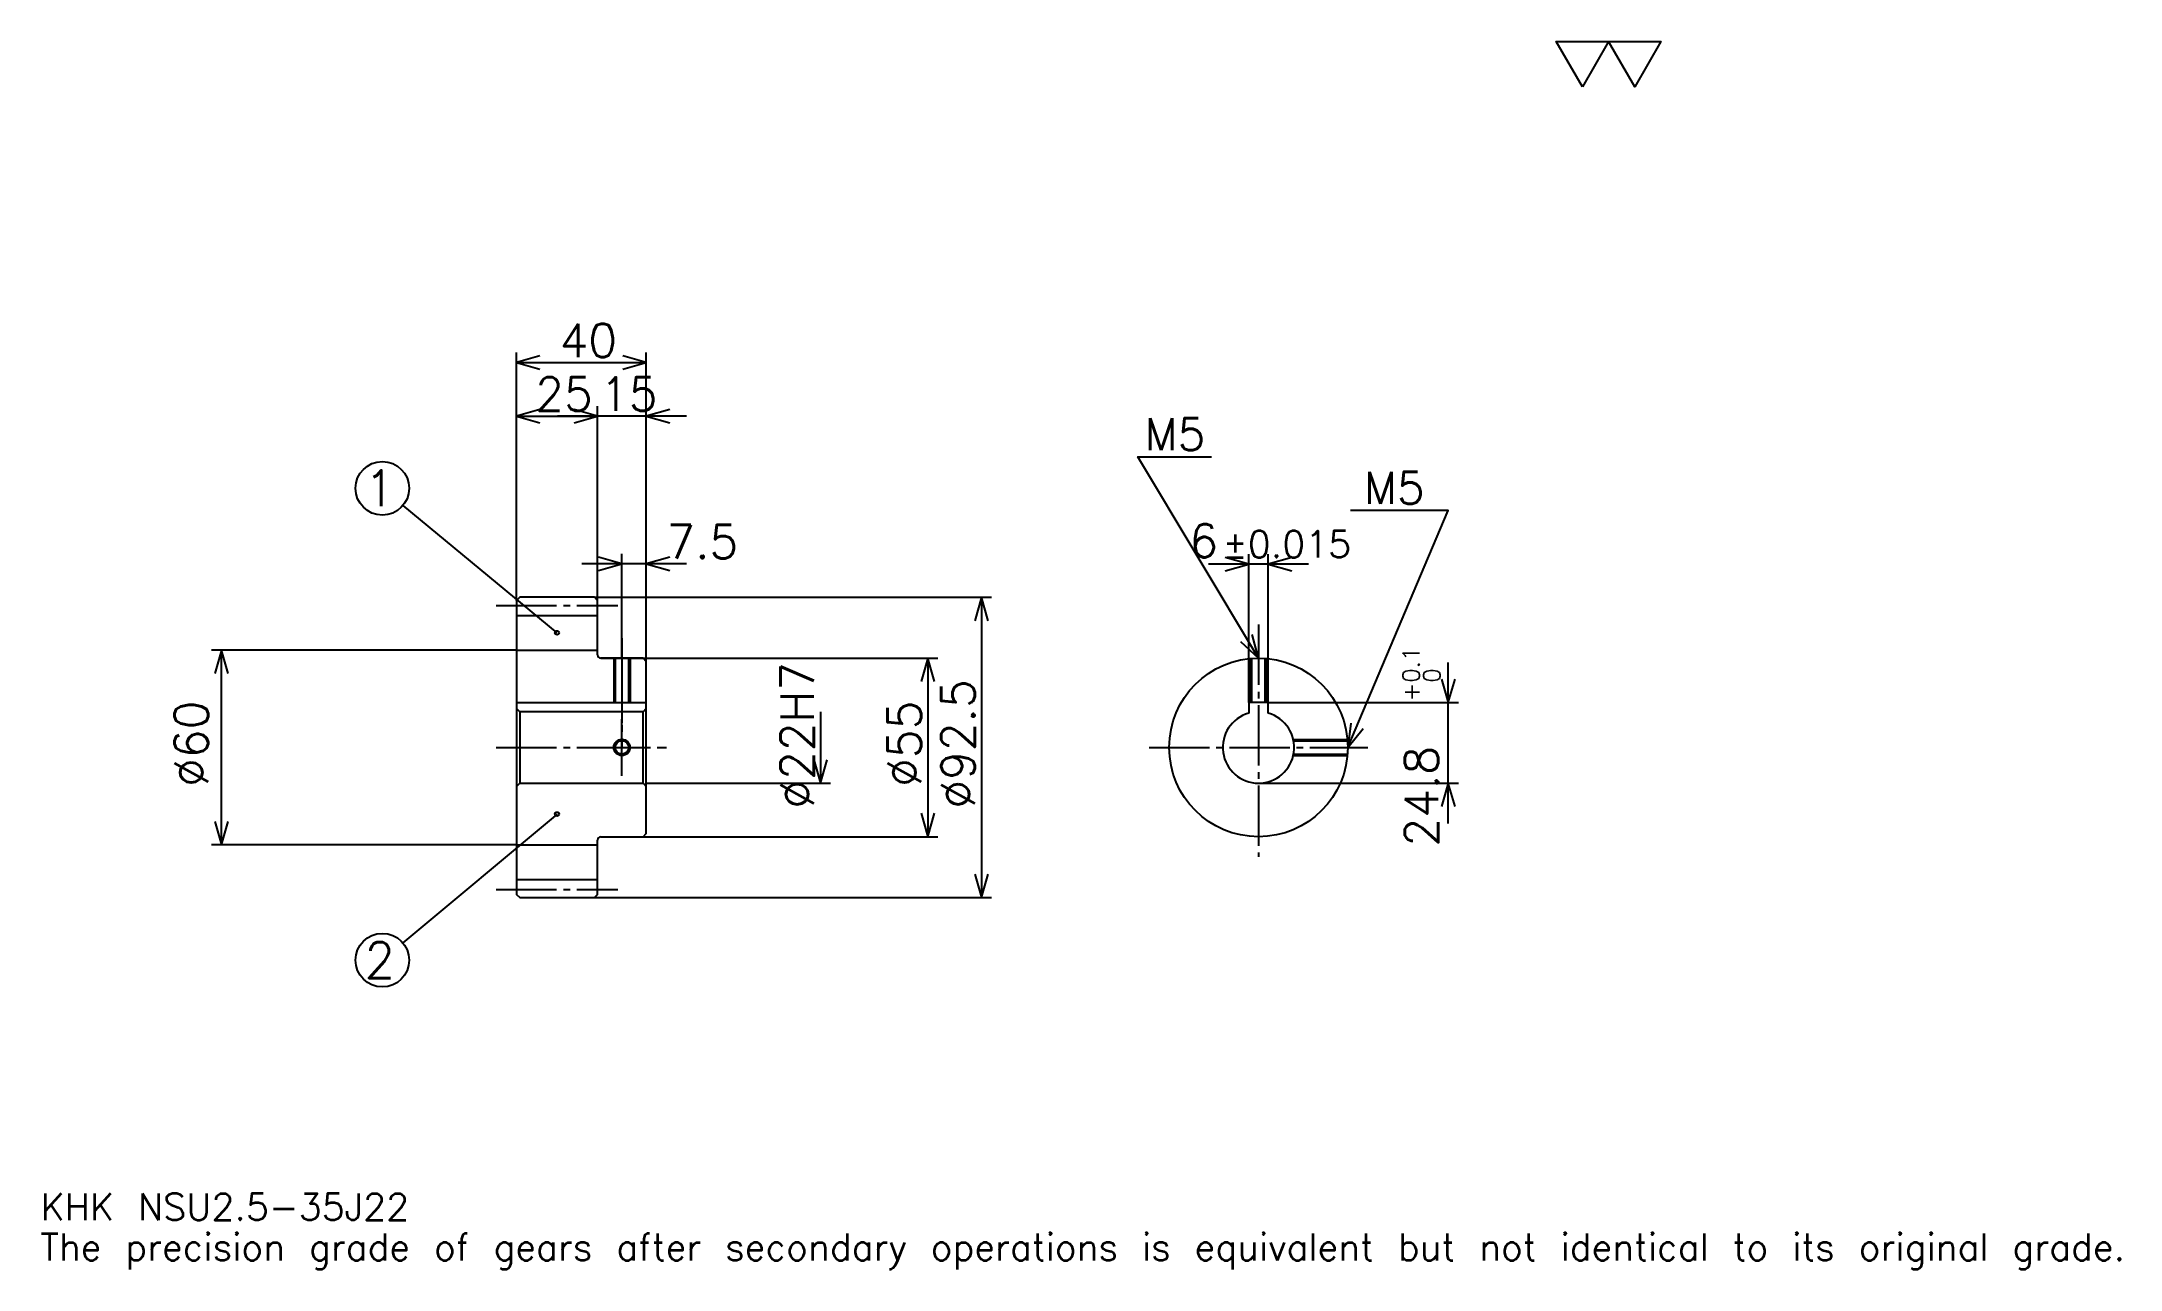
# Model space of a CAD drawing. Extents: x 21 to 661, y 8 to 386.
import ezdxf

# ---------------------------------------------------------------- set-up
doc = ezdxf.new("R2010")
doc.units = 0
doc.linetypes.add('DASHDOT', pattern=[24.782608, 18.586957, -2.065217, 2.065217, -2.065217])
doc.layers.get('0').update_dxf_attribs({"linetype": 'CONTINUOUS'})
doc.layers.add('DASHDOT', color=6, linetype='DASHDOT')
doc.styles.add('KANJI', font='TXT', dxfattribs={"bigfont": 'BIGFONT'})

msp = doc.modelspace()

# ---------------------------------------------------------------- linework, layer by layer
at = {"color": 5}
for p, q in [((167.282593, 214.565216), (167.282593, 289.945648)), ((207.282593, 214.565216), (207.282593, 289.945648)), ((167.282593, 286.847839), (207.282593, 286.847839)), ((167.282593, 270.32608), (192.282593, 270.32608)), ((219.673889, 270.32608), (179.891296, 270.32608)), ((192.282593, 214.565216), (192.282593, 273.423889)), ((179.782593, 203.627716), (132.344452, 242.855225)), ((219.673889, 224.891296), (187.391296, 224.891296)), ((199.782593, 214.565216), (199.782593, 227.989136)), ((411.260864, 224.728256), (380.478241, 224.728256)), ((392.869568, 182.115219), (392.869568, 227.82608)), ((398.869568, 182.115219), (398.869568, 227.82608)), ((167.282593, 213.565216), (167.282593, 214.565216)), ((191.282593, 214.565216), (207.282593, 214.565216)), ((192.282593, 213.565216), (192.282593, 214.565216)), ((199.782593, 195.815216), (199.782593, 214.565216)), ((199.782593, 195.815216), (199.782593, 214.565216)), ((207.282593, 214.565216), (313.641296, 214.565216)), ((207.282593, 194.815216), (207.282593, 214.565216)), ((310.543457, 214.565216), (310.543457, 122.065216)), ((167.282593, 198.315216), (73.315201, 198.315216)), ((76.413025, 138.315216), (76.413025, 198.315216)), ((193.282593, 195.815216), (207.282593, 195.815216)), ((207.282593, 195.815216), (297.119568, 195.815216)), ((294.021729, 195.815216), (294.021729, 140.815216)), ((454.347809, 144.92392), (454.347809, 194.506516)), ((260.978241, 179.315216), (260.978241, 157.315216)), ((398.869568, 182.115219), (457.445648, 182.115219)), ((207.282593, 157.315216), (264.07605, 157.315216)), ((395.869568, 157.315216), (457.445648, 157.315216)), ((179.782593, 147.815216), (132.314713, 108.110977)), ((167.282593, 138.315216), (73.315201, 138.315216)), ((193.282593, 140.815216), (207.282593, 140.815216)), ((207.282593, 140.815216), (297.119568, 140.815216)), ((191.282593, 122.065216), (207.282593, 122.065216)), ((207.282593, 122.065216), (313.641296, 122.065216))]:
    msp.add_line(p, q, dxfattribs=at)
at = {"color": 4}
for p, q in [((167.282593, 208.940216), (192.282593, 208.940216)), ((167.282593, 198.315216), (192.282593, 198.315216)), ((167.282593, 182.115219), (207.282593, 182.115219)), ((168.282593, 179.315216), (168.282593, 157.315216)), ((206.282593, 179.315216), (207.282593, 180.315216)), ((206.282593, 157.315216), (207.282593, 156.315216)), ((167.282593, 138.315216), (192.282593, 138.315216)), ((167.282593, 127.690216), (192.282593, 127.690216))]:
    msp.add_line(p, q, dxfattribs=at)
at = {"color": 7}
msp.add_lwpolyline([(495.652161, 371.739136), (487.597809, 385.700012), (519.815186, 385.700012), (511.760864, 371.739136), (503.706512, 385.700012), (495.652161, 371.739136)], dxfattribs=at)
at = {"color": 5}
for points in [[(174.510849, 288.913025), (167.282593, 286.847839), (174.510849, 284.782593)], [(200.054337, 284.782593), (207.282593, 286.847839), (200.054337, 288.913025)], [(174.510849, 272.391296), (167.282593, 270.32608), (174.510849, 268.260864)], [(185.054337, 268.260864), (192.282593, 270.32608), (185.054337, 272.391296)], [(185.054337, 268.260864), (192.282593, 270.32608), (185.054337, 272.391296)], [(214.510849, 272.391296), (207.282593, 270.32608), (214.510849, 268.260864)], [(395.869568, 195.815216), (358.695618, 257.771729), (381.413025, 257.771729)], [(423.369537, 168.315216), (454.347809, 241.25), (424.195648, 241.25)], [(192.554337, 222.82608), (199.782593, 224.891296), (192.554337, 226.956512)], [(214.510849, 226.956512), (207.282593, 224.891296), (214.510849, 222.82608)], [(385.641296, 222.66304), (392.869568, 224.728256), (385.641296, 226.793472)], [(406.097809, 226.793472), (398.869568, 224.728256), (406.097809, 222.66304)], [(312.608673, 207.33696), (310.543457, 214.565216), (308.478241, 207.33696)], [(390.37973, 200.950851), (395.869568, 195.815216), (393.92157, 203.075943)], [(78.478241, 191.08696), (76.413025, 198.315216), (74.347809, 191.08696)], [(296.086945, 188.58696), (294.021729, 195.815216), (291.956512, 188.58696)], [(452.282593, 189.343475), (454.347809, 182.115219), (456.413025, 189.343475)], [(424.294464, 175.775604), (423.369537, 168.315216), (428.096191, 174.160858)], [(258.913025, 164.543472), (260.978241, 157.315216), (263.043457, 164.543472)], [(456.413025, 150.08696), (454.347809, 157.315216), (452.282593, 150.08696)], [(291.956512, 148.043472), (294.021729, 140.815216), (296.086945, 148.043472)], [(74.347809, 145.543472), (76.413025, 138.315216), (78.478241, 145.543472)], [(308.478241, 129.293472), (310.543457, 122.065216), (312.608673, 129.293472)]]:
    msp.add_lwpolyline(points, dxfattribs=at)
at = {"color": 4}
for points in [[(192.282593, 196.815216), (192.282593, 213.565216), (191.282593, 214.565216), (168.282593, 214.565216), (167.282593, 213.565216), (167.282593, 156.315216)], [(193.282593, 140.815216), (206.282593, 140.815216), (207.282593, 141.815216), (207.282593, 194.815216), (206.282593, 195.815216), (193.282593, 195.815216)], [(197.282593, 195.815216), (197.282593, 182.115219)], [(197.71759, 195.815216), (197.71759, 182.115219)], [(201.847595, 195.815216), (201.847595, 182.115219)], [(202.282593, 195.815216), (202.282593, 182.115219)], [(393.369568, 182.115219), (393.369568, 195.70134)], [(393.804565, 182.115219), (393.804565, 195.737579)], [(397.93457, 182.115219), (397.93457, 195.737579)], [(398.369568, 182.115219), (398.369568, 195.70134)], [(167.282593, 156.315216), (168.282593, 157.315216), (206.282593, 157.315216), (206.282593, 179.315216), (168.282593, 179.315216), (167.282593, 180.315216)], [(398.869568, 178.898224), (398.869568, 182.115219), (392.869568, 182.115219), (392.869568, 178.898224)], [(406.581696, 170.815216), (423.255676, 170.815216)], [(406.673981, 170.380219), (423.291901, 170.380219)], [(406.581696, 165.815216), (423.255676, 165.815216)], [(406.673981, 166.250214), (423.291901, 166.250214)], [(167.282593, 156.315216), (167.282593, 123.065216), (168.282593, 122.065216), (191.282593, 122.065216), (192.282593, 123.065216), (192.282593, 139.815216)]]:
    msp.add_lwpolyline(points, dxfattribs=at)
at = {"color": 5}
for centre, radius in [((125.978241, 248.119568), 8.26087), ((179.782593, 203.627716), 0.619565), ((179.782593, 147.815216), 0.619565), ((125.978241, 102.810867), 8.26087)]:
    msp.add_circle(centre, radius, dxfattribs=at)
at = {"color": 4}
for centre, radius in [((395.869568, 168.315216), 27.5), ((199.782593, 168.315216), 2.065)]:
    msp.add_circle(centre, radius, dxfattribs=at)
at = {"color": 7}
msp.add_circle((199.782593, 168.315216), 2.5, dxfattribs=at)
at = {"color": 4}
for centre, radius, start, end in [((193.282593, 196.815216), 1, 180, 270), ((395.869568, 168.315216), 11, 105.826620886, 74.173379114), ((193.282593, 139.815216), 1, 90, 180)]:
    msp.add_arc(centre, radius, start, end, dxfattribs=at)
at = {"layer": 'DASHDOT', "color": 7}
for p, q in [((161.086945, 212.065216), (198.478241, 212.065216)), ((395.869568, 206.141296), (395.869568, 134.619568)), ((199.782593, 195.815216), (199.782593, 168.315216)), ((161.086945, 168.315216), (213.478241, 168.315216)), ((362.173889, 168.315216), (429.565216, 168.315216)), ((161.086945, 124.565216), (198.478241, 124.565216))]:
    msp.add_line(p, q, dxfattribs=at)
for points in [[(199.782593, 202.010864), (199.782593, 175.919556)], [(199.782593, 159.619568), (199.782593, 177.010864)], [(191.086945, 168.315216), (208.478241, 168.315216)]]:
    msp.add_lwpolyline(points, dxfattribs=at)

# ---------------------------------------------------------------- texts
at = {"color": 7, "style": 'KANJI'}
for s, height, p in [('40', 10.326087, (180.570633, 288.5)), ('25', 10.326087, (173.070633, 271.978271)), ('15', 10.326087, (193.070633, 271.978271)), ('M5', 9.913044, (360.760864, 259.836945)), ('1', 11.014493, (120.470993, 242.612305)), ('M5', 9.913044, (428.32608, 243.315216)), ('6', 10.326087, (374.554474, 226.793472)), ('7.5', 10.326087, (213.478241, 226.543488)), ('%%p0.015', 8.26087, (384.776001, 226.793472)), ('2', 11.014493, (120.470993, 97.303619)), ('KHK NSU2.5-35J22', 8.26087, (20.652174, 22.717392)), ('The precision grade of gears after secondary operations is equivalent but not identical to its original grade.', 8.26087, (20.652174, 10.326087))]:
    msp.add_text(s, height=height, dxfattribs=at).set_placement(p)
for s, height, p in [('%%c22H7', 10.326087, (258.913025, 149.470108)), ('0.1', 5.163043, (445.467377, 188.269836)), ('%%c92.5', 10.326087, (308.478241, 149.470108)), ('+', 5.163043, (445.467377, 182.487228)), ('0', 5.163043, (451.869537, 188.269836)), ('%%c60', 10.326087, (72.282593, 156.182068)), ('%%c55', 10.326087, (291.956512, 156.182068)), ('24.8', 10.326087, (451.249969, 137.79184))]:
    msp.add_text(s, height=height, rotation=90, dxfattribs=at).set_placement(p)

doc.saveas('drawing.dxf')
